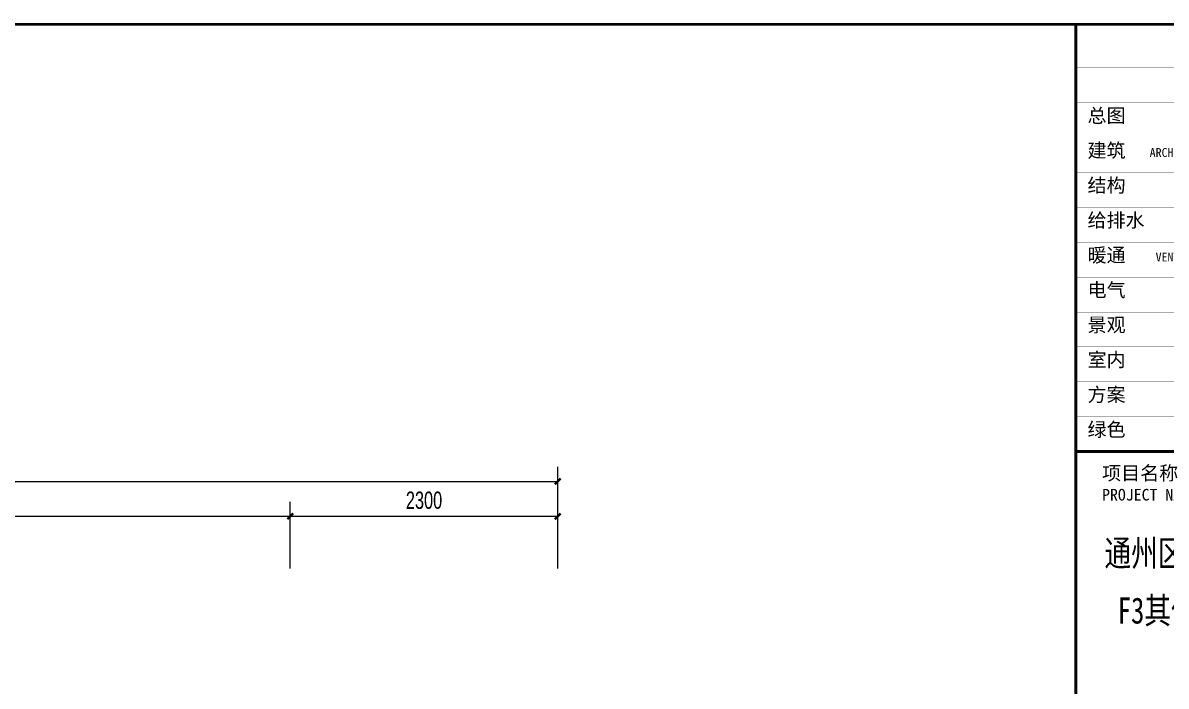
# Model space of a CAD drawing. Extents: x -26219 to 315419, y -160410 to -120810.
# Drawn here: x 218512 to 228344, y -132555 to -126850 of the extents above; entities that cross this region are included whole.
import ezdxf
from ezdxf.enums import TextEntityAlignment as Align

# ---------------------------------------------------------------- set-up
doc = ezdxf.new("R2010")
doc.units = 0
doc.header["$LTSCALE"] = 1000
doc.header["$MEASUREMENT"] = 0
doc.layers.add('01-标注_尺寸', color=124, linetype='Continuous')
doc.styles.add('_TCH_DIM_T3', font='ros.shx', dxfattribs={"width": 0.705882, "bigfont": 'jd.shx'})
doc.styles.add('图签信息$0$华文细黑', font='STXIHEI_0.TTF', dxfattribs={"height": 10})
doc.dimstyles.new('_TCH_ARCH&&50', dxfattribs={"dimtxt": 148.75, "dimasz": 50, "dimexe": 125, "dimexo": 150, "dimgap": 63.125, "dimtad": 1, "dimdec": 0, "dimzin": 0, "dimdsep": 46, "dimtxsty": '_TCH_DIM_T3', "dimblk": 'ARCHTICK', "dimcen": 0.09, "dimclrt": 7, "dimazin": 2, "dimtfac": 1, "dimtdec": 0, "dimtix": 1, "dimtmove": 2, "dimatfit": 3, "dimfxl": 0, "dimtolj": 1, "dimtzin": 0, "dimarcsym": 0})

# ---------------------------------------------------------------- blocks, each defined once
blk = doc.blocks.new('图框-A1+1-4')
at = {"const_width": 0.5}
blk.add_lwpolyline([(976, 584), (25, 584), (25, 10), (976, 10)], close=True, dxfattribs=at)
blk = doc.blocks.new('图签信息')
at = {"const_width": 0.5}
for points in [[(-65, 574), (-65, 500.5), (0, 500.5), (0, 574)], [(-65, 0), (0, 0), (0, 500.5), (-65, 500.5)]]:
    blk.add_lwpolyline(points, close=True, dxfattribs=at)
at = {"const_width": 0.05}
for points in [[(-65, 566.5), (0, 566.5)], [(-65, 560.5), (0, 560.5)], [(-65, 554.5), (0, 554.5)], [(-65, 548.5), (0, 548.5)], [(-65, 542.5), (0, 542.5)], [(-65, 536.5), (0, 536.5)], [(-65, 530.5), (0, 530.5)], [(-65, 524.5), (0, 524.5)], [(-65, 518.5), (0, 518.5)], [(-65, 512.5), (0, 512.5)], [(-65, 512.5), (0, 512.5)], [(-65, 506.5), (0, 506.5)], [(-65, 500.5), (0, 500.5)]]:
    blk.add_lwpolyline(points, dxfattribs=at)
at = {"style": '图签信息$0$华文细黑'}
for s, height, p in [('总图', 2.4, (-63, 559.5)), ('建筑', 2.4, (-63, 553.5)), ('结构', 2.4, (-63, 547.5)), ('给排水', 2.4, (-63, 541.5)), ('暖通', 2.4, (-63, 535.5)), ('电气', 2.4, (-63, 529.5)), ('景观', 2.4, (-63, 523.5)), ('室内', 2.4, (-63, 517.5)), ('方案', 2.4, (-63, 511.5)), ('绿色', 2.4, (-63, 505.5)), ('项目名称', 2.4, (-60.5, 498)), ('PROJECT NAME', 2, (-60.5, 494.08))]:
    blk.add_text(s, height=height, dxfattribs=at).set_placement(p, align=Align.TOP_LEFT)
for s, p in [('ARCHITECTURE', (-40.06, 552.7)), ('VENTILATION', (-40.06, 534.7))]:
    blk.add_text(s, height=1.5, dxfattribs=at).set_placement(p, align=Align.TOP_RIGHT)
at = {"color": 4, "style": '图签信息$0$华文细黑', "width": 0.75}
for s, p in [('通州区台湖镇104、109地块', (-32.5, 480.78)), ('F3其他类多功能用地项目', (-32.5, 470.91))]:
    blk.add_text(s, height=4.5, dxfattribs=at).set_placement(p, align=Align.CENTER)
blk = doc.blocks.new('图签-A1')
at = {"color": 2}
blk.add_blockref('图签信息', (0, 0), dxfattribs=at)
blk = doc.blocks.new('_ArchTick')
at = {"color": 0, "linetype": 'ByBlock', "const_width": 0.4}
blk.add_lwpolyline([(-0.5, -0.5), (0.5, 0.5)], dxfattribs=at)
blk = doc.blocks.new('*D1490')
at = {"layer": '01-标注_尺寸', "color": 0, "lineweight": -2, "transparency": 16777216}
for p, q in [((220811.7, -131544), (220811.7, -130969.3)), ((223111.7, -131544), (223111.7, -130969.3)), ((220811.7, -131094.3), (223111.7, -131094.3))]:
    blk.add_line(p, q, dxfattribs=at)
at = {"layer": 'Defpoints', "color": 0, "transparency": 16777216}
for p in [(223111.7, -131094.3), (220811.7, -131694), (223111.7, -131694)]:
    blk.add_point(p, dxfattribs=at)
at = {"layer": '01-标注_尺寸', "color": 0, "lineweight": -2, "transparency": 16777216, "xscale": 50, "yscale": 50, "zscale": 50, "rotation": 180}
blk.add_blockref('_ArchTick', (220811.7, -131094.3), dxfattribs=at)
at = {"layer": '01-标注_尺寸', "color": 0, "lineweight": -2, "transparency": 16777216, "xscale": 50, "yscale": 50, "zscale": 50}
blk.add_blockref('_ArchTick', (223111.7, -131094.3), dxfattribs=at)
at = {"layer": '01-标注_尺寸', "color": 7, "transparency": 16777216, "insert": (221961.7, -130956.8), "char_height": 148.75, "attachment_point": 5, "style": '_TCH_DIM_T3'}
blk.add_mtext('\\A1;2300', dxfattribs=at)
blk = doc.blocks.new('*D1491')
at = {"layer": '01-标注_尺寸', "color": 0, "lineweight": -2, "transparency": 16777216}
for p, q in [((212497.8, -131544), (212497.8, -130969.3)), ((220811.7, -131544), (220811.7, -130969.3)), ((212497.8, -131094.3), (220811.7, -131094.3))]:
    blk.add_line(p, q, dxfattribs=at)
at = {"layer": 'Defpoints', "color": 0, "transparency": 16777216}
for p in [(220811.7, -131094.3), (212497.8, -131694), (220811.7, -131694)]:
    blk.add_point(p, dxfattribs=at)
at = {"layer": '01-标注_尺寸', "color": 0, "lineweight": -2, "transparency": 16777216, "xscale": 50, "yscale": 50, "zscale": 50, "rotation": 180}
blk.add_blockref('_ArchTick', (212497.8, -131094.3), dxfattribs=at)
at = {"layer": '01-标注_尺寸', "color": 0, "lineweight": -2, "transparency": 16777216, "xscale": 50, "yscale": 50, "zscale": 50}
blk.add_blockref('_ArchTick', (220811.7, -131094.3), dxfattribs=at)
at = {"layer": '01-标注_尺寸', "color": 7, "transparency": 16777216, "insert": (216654.7, -130956.8), "char_height": 148.75, "attachment_point": 5, "style": '_TCH_DIM_T3'}
blk.add_mtext('\\A1;8314', dxfattribs=at)
blk = doc.blocks.new('*D1524')
at = {"layer": '01-标注_尺寸', "color": 0, "lineweight": -2, "transparency": 16777216}
for p, q in [((209911.7, -131244), (209911.7, -130669.3)), ((223111.7, -131244), (223111.7, -130669.3)), ((209911.7, -130794.3), (223111.7, -130794.3))]:
    blk.add_line(p, q, dxfattribs=at)
at = {"layer": 'Defpoints', "color": 0, "transparency": 16777216}
for p in [(223111.7, -130794.3), (209911.7, -131394), (223111.7, -131394)]:
    blk.add_point(p, dxfattribs=at)
at = {"layer": '01-标注_尺寸', "color": 0, "lineweight": -2, "transparency": 16777216, "xscale": 50, "yscale": 50, "zscale": 50, "rotation": 180}
blk.add_blockref('_ArchTick', (209911.7, -130794.3), dxfattribs=at)
at = {"layer": '01-标注_尺寸', "color": 0, "lineweight": -2, "transparency": 16777216, "xscale": 50, "yscale": 50, "zscale": 50}
blk.add_blockref('_ArchTick', (223111.7, -130794.3), dxfattribs=at)
at = {"layer": '01-标注_尺寸', "color": 7, "transparency": 16777216, "insert": (216511.7, -130656.8), "char_height": 148.75, "attachment_point": 5, "style": '_TCH_DIM_T3'}
blk.add_mtext('\\A1;13200', dxfattribs=at)

msp = doc.modelspace()

# ---------------------------------------------------------------- block references
at = {"xscale": 50, "yscale": 50, "zscale": 50}
for name, p in [('图框-A1+1-4', (178767.6, -156062.5)), ('图签-A1', (230817.6, -155562.5))]:
    msp.add_blockref(name, p, dxfattribs=at)

# ---------------------------------------------------------------- dimensions: what is measured, and where the dimension line sits
at = {"layer": '01-标注_尺寸'}
for p1, p2, picture, middle in [((209911.7, -131394), (223111.7, -131394), '*D1524', (216511.7, -130656.8)), ((212497.8, -131694), (220811.7, -131694), '*D1491', (216654.7, -130956.8)), ((220811.7, -131694), (223111.7, -131694), '*D1490', (221961.7, -130956.8))]:
    dim = msp.add_aligned_dim(p1=p1, p2=p2, distance=599.7, dimstyle='_TCH_ARCH&&50', dxfattribs=at)
    dim.commit()
    dim.dimension.update_dxf_attribs({"geometry": picture, "text_midpoint": middle})

doc.saveas('drawing.dxf')
